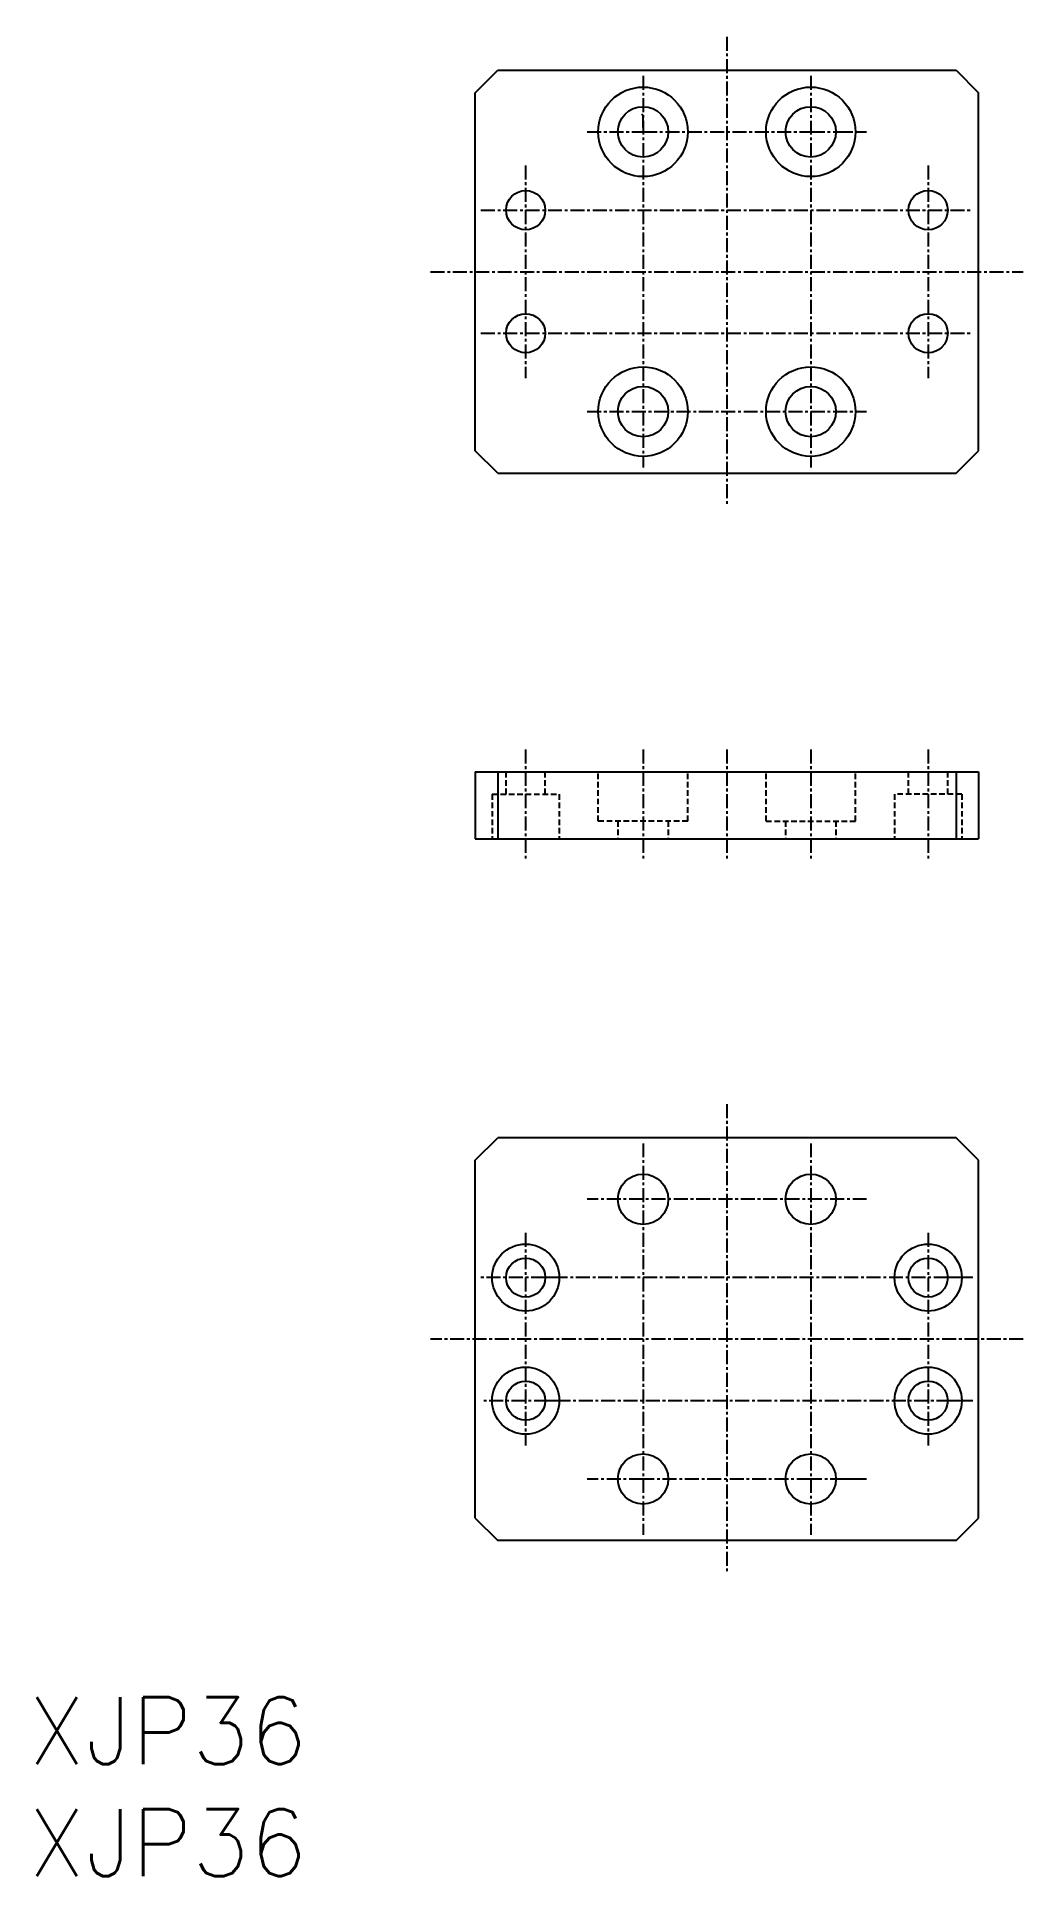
# Model space of a CAD drawing. Extents: x -27 to 61, y 60 to 224.
import ezdxf

# ---------------------------------------------------------------- set-up
doc = ezdxf.new("R2010")
doc.units = 0
doc.linetypes.add('CENTER', pattern=[2, 1.25, -0.25, 0.25, -0.25])
doc.linetypes.add('DASHED', pattern=[0.75, 0.5, -0.25])
doc.layers.get('0').update_dxf_attribs({"linetype": 'CONTINUOUS'})
doc.layers.add('CENTER', color=1, linetype='CENTER')
doc.styles.get("Standard").update_dxf_attribs({"font": 'TXT', "bigfont": 'BIGFONT'})

msp = doc.modelspace()

# ---------------------------------------------------------------- linework, layer by layer
at = {"color": 7, "linetype": 'CONTINUOUS'}
for p, q in [((12.07, 219.41), (14.07, 221.41)), ((14.07, 221.41), (55.07, 221.41)), ((55.07, 221.41), (57.07, 219.41)), ((12.07, 187.41), (12.07, 219.41)), ((57.07, 187.41), (57.07, 219.41)), ((14.07, 185.41), (12.07, 187.41)), ((55.07, 185.41), (57.07, 187.41)), ((14.07, 185.41), (55.07, 185.41)), ((12.07, 158.71), (57.07, 158.71)), ((12.07, 158.71), (12.07, 152.71)), ((14.07, 158.71), (14.07, 152.71)), ((55.07, 158.71), (55.07, 152.71)), ((57.07, 158.71), (57.07, 152.71)), ((12.07, 152.71), (57.07, 152.71)), ((12.07, 124.01), (14.07, 126.01)), ((47.07, 126.01), (14.07, 126.01)), ((55.07, 126.01), (47.07, 126.01)), ((57.07, 124.01), (55.07, 126.01)), ((12.07, 92.01), (12.07, 124.01)), ((57.07, 92.01), (57.07, 124.01)), ((12.07, 92.01), (14.07, 90.01)), ((55.07, 90.01), (57.07, 92.01)), ((55.07, 90.01), (14.07, 90.01))]:
    msp.add_line(p, q, dxfattribs=at)
at = {"color": 3, "linetype": 'CONTINUOUS'}
msp.add_line((27.07, 216.31), (27.07, 217.3), dxfattribs=at)
at = {"color": 3, "linetype": 'DASHED'}
for p, q in [((14.82, 156.71), (14.82, 158.71)), ((18.32, 156.71), (18.32, 158.71)), ((23.07, 154.31), (23.07, 158.71)), ((31.07, 154.31), (31.07, 158.71)), ((38.07, 154.31), (38.07, 158.71)), ((46.07, 154.31), (46.07, 158.71)), ((50.82, 156.71), (50.82, 158.71)), ((54.32, 156.71), (54.32, 158.71)), ((13.57, 156.71), (13.57, 152.71)), ((13.57, 156.71), (19.57, 156.71)), ((19.57, 156.71), (19.57, 152.71)), ((55.57, 156.71), (49.57, 156.71)), ((49.57, 156.71), (49.57, 152.71)), ((55.57, 156.71), (55.57, 152.71)), ((31.07, 154.31), (23.07, 154.31)), ((24.82, 154.31), (24.82, 152.71)), ((29.32, 154.31), (29.32, 152.71)), ((38.07, 154.31), (46.07, 154.31)), ((39.82, 154.31), (39.82, 152.71)), ((44.32, 154.31), (44.32, 152.71))]:
    msp.add_line(p, q, dxfattribs=at)
at = {"color": 7, "linetype": 'CONTINUOUS'}
for centre, radius in [((27.07, 215.91), 4), ((42.07, 215.91), 4), ((27.07, 215.91), 2.25), ((42.07, 215.91), 2.25), ((16.57, 208.91), 1.75), ((52.57, 208.91), 1.75), ((16.57, 197.91), 1.75), ((52.57, 197.91), 1.75), ((27.07, 190.91), 4), ((42.07, 190.91), 4), ((27.07, 190.91), 2.25), ((42.07, 190.91), 2.25), ((27.07, 120.51), 2.25), ((42.07, 120.51), 2.25), ((16.57, 113.51), 3), ((16.57, 113.51), 1.75), ((52.57, 113.51), 3), ((52.57, 113.51), 1.75), ((16.57, 102.51), 3), ((52.57, 102.51), 3), ((16.57, 102.51), 1.75), ((52.57, 102.51), 1.75), ((27.07, 95.51), 2.25), ((42.07, 95.51), 2.25)]:
    msp.add_circle(centre, radius, dxfattribs=at)
at = {"color": 3, "linetype": 'CONTINUOUS'}
msp.add_arc((26.87, 217.3), 0.2, 0, 64.3284, dxfattribs=at)
at = {"layer": 'CENTER', "color": 1, "linetype": 'CENTER'}
for p, q in [((34.57, 224.41), (34.57, 182.41)), ((27.07, 220.91), (27.07, 185.91)), ((42.07, 220.91), (42.07, 185.91)), ((22.07, 215.91), (27.07, 215.91)), ((22.07, 215.91), (27.07, 215.91)), ((27.07, 215.91), (42.07, 215.91)), ((42.07, 215.91), (47.07, 215.91)), ((42.07, 215.91), (47.07, 215.91)), ((44.32, 215.91), (44.57, 215.91)), ((44.57, 215.91), (46.07, 215.91)), ((16.57, 212.91), (16.57, 193.91)), ((52.57, 212.91), (52.57, 193.91)), ((12.57, 208.91), (56.57, 208.91)), ((8.07, 203.41), (61.07, 203.41)), ((12.57, 197.91), (56.57, 197.91)), ((22.07, 190.91), (47.07, 190.91)), ((16.57, 160.71), (16.57, 150.71)), ((27.07, 160.71), (27.07, 150.71)), ((34.57, 160.71), (34.57, 150.71)), ((42.07, 160.71), (42.07, 150.71)), ((52.57, 160.71), (52.57, 150.71)), ((34.57, 129.01), (34.57, 87.01)), ((27.07, 125.51), (27.07, 90.51)), ((42.07, 125.51), (42.07, 90.51)), ((47.07, 120.51), (22.07, 120.51)), ((16.57, 117.51), (16.57, 98.51)), ((52.57, 117.51), (52.57, 98.51)), ((54.32, 113.51), (12.57, 113.51)), ((19.57, 113.51), (18.32, 113.51)), ((55.57, 113.51), (54.32, 113.51)), ((56.57, 113.51), (55.57, 113.51)), ((61.07, 108.01), (8.07, 108.01)), ((56.57, 102.51), (12.57, 102.51)), ((19.57, 102.51), (18.32, 102.51)), ((55.57, 102.51), (54.32, 102.51)), ((27.07, 95.51), (22.07, 95.51)), ((27.07, 95.51), (22.07, 95.51)), ((42.07, 95.51), (27.07, 95.51)), ((47.07, 95.51), (42.07, 95.51)), ((47.07, 95.51), (42.07, 95.51)), ((44.57, 95.51), (44.32, 95.51)), ((46.07, 95.51), (44.57, 95.51))]:
    msp.add_line(p, q, dxfattribs=at)

# ---------------------------------------------------------------- texts
at = {"color": 7, "linetype": 'CONTINUOUS'}
for p in [(-27.93, 70.01), (-27.93, 60.01)]:
    msp.add_text('XJP36', height=6, dxfattribs=at).set_placement(p)

doc.saveas('drawing.dxf')
